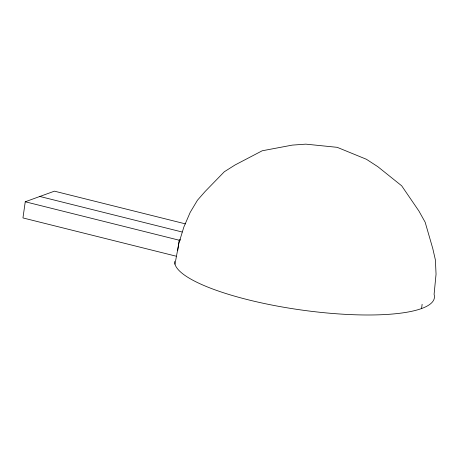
<?xml version="1.0" encoding="UTF-8"?>
<svg xmlns="http://www.w3.org/2000/svg" width="459" height="459" viewBox="0 0 459 459"><rect width="100%" height="100%" fill="white"/><g stroke="black" fill="none" stroke-linecap="round" stroke-linejoin="round"><path stroke-width="0.69" d="M421.586 308.534L422.119 304.294M185.476 223.889L54.432 191.168L25.251 201.765L22.95 217.933L176.181 256.197M174.971 264.229L178.861 243.327L183.841 227.085L190.181 212.391L197.445 200.244L205.139 191.472L224.319 171.758L235.094 164.953L262.215 150.776L292.257 145.113L305.814 144.143L337.21 147.333L366.408 159.273L377.855 166.709L401.677 185.803L418.906 211.02L425.16 222.231L432.78 248.543L435.402 259.983L436.05 274.178L434.088 294.38A131.159 30.839 8.1 0 1 308.586 310.967A131.159 30.839 8.1 0 1 174.621 261.475M177.679 250.723L179.176 240.206L180.353 239.506M39.841 196.469L182.143 232.002M25.251 201.765L180.186 240.459"/></g></svg>
